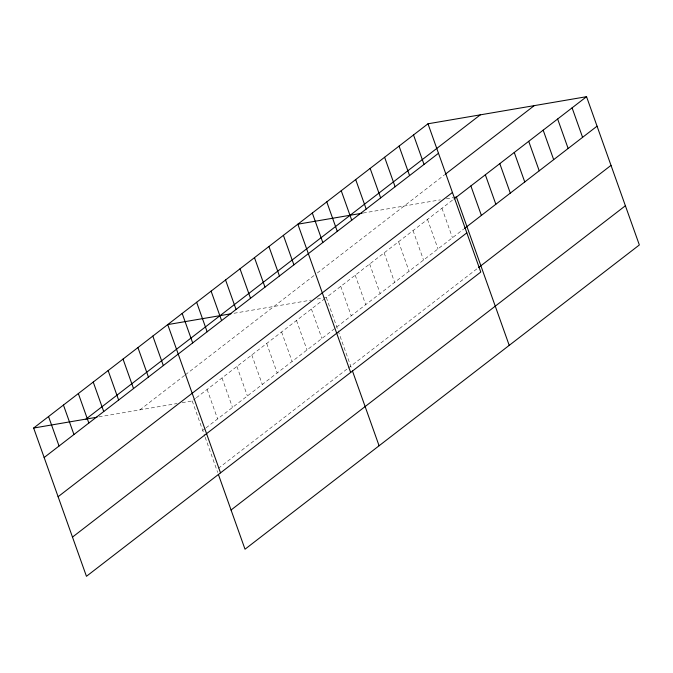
<?xml version="1.0" encoding="UTF-8"?>
<svg xmlns="http://www.w3.org/2000/svg" width="673" height="673" viewBox="0 0 673 673"><rect width="100%" height="100%" fill="white"/><g stroke="black" fill="none" stroke-linecap="round" stroke-linejoin="round"><path stroke-width="0.5" stroke-dasharray="3.37 2.52" d="M139.891 409.882L184.579 375.408M185.412 374.768L314.93 274.836M317.345 272.977L444.264 175.056M182.156 402.664L192.217 400.94L195.532 398.391M196.356 397.751L324.638 298.778M323.276 298.013L326.296 297.5L453.215 199.578M202.716 430.426L205.198 428.508M206.022 427.868L463.705 229.056M218.33 468.341L347.436 368.728M348.269 368.097L477.67 268.258M363.159 213.038L440.327 199.847M446.359 198.821L453.409 197.618M234.027 313.265L311.195 300.082M317.235 299.048L322.266 298.189M98.956 416.881L177.125 403.522M441.968 208.251L452.466 237.737M427.506 219.406L438.005 248.892M413.045 230.561L423.544 260.047M398.584 241.725L409.083 271.202M384.132 252.88L394.63 282.357M369.67 264.035L380.169 293.512M355.209 275.19L365.708 304.667M340.748 286.345L351.247 315.822M326.296 297.5L351.777 369.065M311.397 308.991L321.896 338.477M296.499 320.491L306.997 349.968M281.6 331.982L292.099 361.46M266.701 343.474L277.2 372.951M251.803 354.965L262.302 384.451M236.913 366.465L247.403 395.943M222.014 377.957L232.513 407.434M207.116 389.448L217.615 418.926M192.217 400.94L204.811 436.306M205.156 437.282L217.699 472.505"/><path stroke-width="1.01" d="M427.986 123.79L480.783 272.06L86.447 576.307L33.65 428.036L427.986 123.79L586.553 96.693L639.35 244.964L245.014 549.21L218.389 474.431M85.976 419.094L480.312 114.847M44.149 457.522L438.485 153.276M445.063 174.433L534.227 105.636M58.105 496.716L452.441 192.47M454.014 198.956L586.553 96.693M464.513 228.441L597.052 126.179M72.482 537.104L466.826 232.858M478.469 267.635L611.008 165.373M231.058 510.008L625.394 205.761M362.167 213.206L297.853 224.193L350.65 372.455M454.41 197.441L456.429 197.096L509.217 345.358M231.032 313.778L167.728 324.596L220.517 472.858M33.65 428.036L96.962 417.218M572.1 107.857L582.591 137.334M557.639 119.012L568.138 148.489M543.178 130.167L553.677 159.644M528.717 141.322L539.216 170.799M514.265 152.477L524.755 181.954M499.803 163.632L510.302 193.109M485.342 174.787L495.841 204.264M470.881 185.941L481.38 215.419M413.525 134.945L424.024 164.431M399.072 146.108L409.571 175.586M384.611 157.263L395.11 186.741M370.15 168.418L380.649 197.896M355.689 179.573L366.188 209.051M341.236 190.728L351.727 220.206M326.775 201.883L337.274 231.361M312.314 213.038L322.813 242.516M352.459 370.983L379.084 445.762M283.4 235.348L293.891 264.834M268.939 246.503L279.438 275.989M254.478 257.658L264.977 287.144M240.017 268.821L250.516 298.299M225.564 279.976L236.055 309.454M211.103 291.131L221.602 320.609M196.642 302.286L207.141 331.764M182.181 313.441L192.68 342.919M152.83 336.088L163.329 365.574M137.931 347.588L148.43 377.065M123.033 359.079L133.532 388.557M108.134 370.571L118.633 400.048M93.236 382.062L103.735 411.548M78.346 393.562L88.836 423.039M63.447 405.053L73.946 434.531M48.549 416.545L59.047 446.022"/></g></svg>
